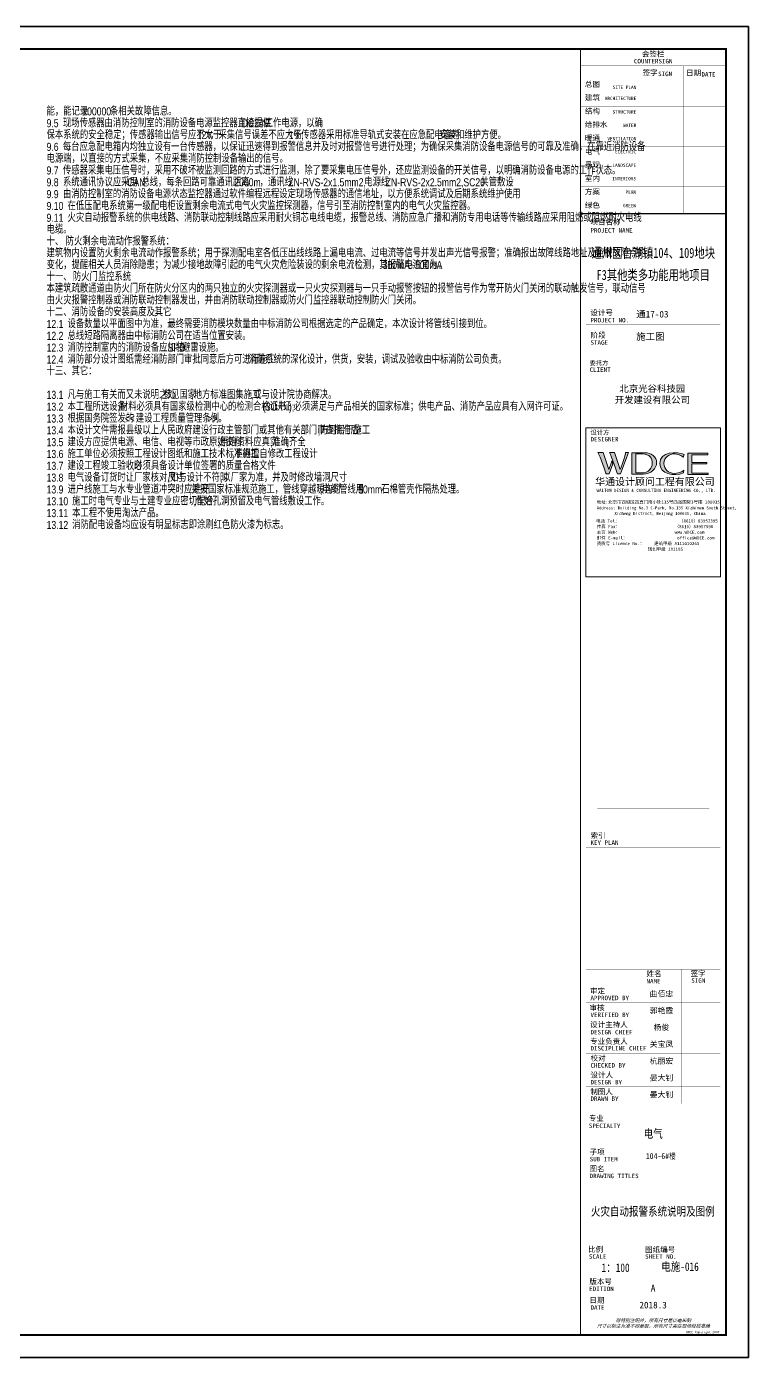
# Model space of a CAD drawing. Extents: x -54686 to 596156, y -555137 to 71395.
# Drawn here: x -2812 to 29414, y -411315 to -351915 of the extents above; entities that cross this region are included whole.
import ezdxf
from ezdxf.enums import TextEntityAlignment as Align

# ---------------------------------------------------------------- set-up
doc = ezdxf.new("R2010")
doc.units = 0
doc.header["$LTSCALE"] = 1000
doc.layers.get('0').update_dxf_attribs({"linetype": 'CONTINUOUS'})
doc.layers.get('Defpoints').update_dxf_attribs({"linetype": 'CONTINUOUS'})
for name, color, linetype in [('DIM-系统', 3, 'CONTINUOUS'), ('SHEET_TEXT', 7, 'CONTINUOUS'), ('TEL_TEXT', 3, 'CONTINUOUS'), ('TEL_TITLE', 6, 'CONTINUOUS')]:
    doc.layers.add(name, color=color, linetype=linetype)
doc.styles.add('_JD', font='ROS', dxfattribs={"width": 0.8, "bigfont": 'JD'})
doc.styles.add('H-图名', font='', dxfattribs={"width": 0.8, "height": 9})
doc.styles.add('hwxh', font='STXIHEI.TTF')
doc.styles.add('华文细黑', font='STXIHEI.TTF', dxfattribs={"height": 10})
doc.styles.get('H-图名').set_extended_font_data('SimSun')

# ---------------------------------------------------------------- blocks, each defined once
blk = doc.blocks.new('WDCE Copyright200X')
at = {"const_width": 0.016}
blk.add_lwpolyline([(-10.6, 1.26, 1), (-11.4, 1.26, 1)], format="xyb", close=True, dxfattribs=at)
at = {"style": '华文细黑'}
for s, p in [('WDCE ', (-11.46, 0.5)), ('     Copyright ', (-3.51, 0.5))]:
    blk.add_text(s, height=1, dxfattribs=at).set_placement(p, align=Align.BOTTOM_RIGHT)
blk.add_text('c', height=0.6, dxfattribs=at).set_placement((-11.04, 1.35), align=Align.MIDDLE_CENTER)
blk.add_attdef('200X', text='', height=1, dxfattribs=at).set_placement((-0.45, 0.5), align=Align.BOTTOM_RIGHT)
blk = doc.blocks.new('logo2')
h = blk.add_hatch(color=7)
h.paths.add_polyline_path([(19.02, -7.36), (15.84, -7.36), (15.84, -3.97), (18.97, -3.97), (18.97, -4.24), (16.46, -4.24), (16.46, -5.45), (18.81, -5.45), (18.81, -5.69), (16.47, -5.69), (16.47, -7.12), (19.02, -7.12)])
edge = h.paths.add_edge_path()
edge.add_spline(control_points=[(15.26, -4.21), (15.26, -4.21), (15.13, -4.65), (15.13, -4.65), (15.13, -4.65), (14.62, -4.1), (13.73, -4.1), (13.04, -4.1), (12.07, -4.54), (12.08, -5.62), (12.08, -6.49), (12.77, -7.16), (13.73, -7.17), (14.66, -7.17), (15.23, -6.68), (15.23, -6.68), (15.23, -6.68), (15.16, -7.11), (15.16, -7.11), (13.63, -7.7), (11.42, -7.29), (11.41, -5.64), (11.4, -3.72), (14.16, -3.66), (15.26, -4.21)], knot_values=[0, 0, 0, 0, 1, 1, 1, 2, 2, 2, 3, 3, 3, 4, 4, 4, 5, 5, 5, 6, 6, 6, 7, 7, 7, 8, 8, 8, 8], degree=3, periodic=0)
edge = h.paths.add_edge_path(flags=16)
edge.add_spline(control_points=[(10.23, -5.57), (10.23, -5.16), (10.12, -4.83), (9.9, -4.58), (9.63, -4.27), (9.23, -4.12), (8.69, -4.12), (8.69, -4.12), (7.64, -4.12), (7.64, -4.12), (7.64, -4.12), (7.64, -7.1), (7.64, -7.1), (7.64, -7.1), (8.66, -7.1), (8.66, -7.1), (9.13, -7.1), (9.52, -6.93), (9.82, -6.6), (10.09, -6.31), (10.23, -5.96), (10.23, -5.57)], knot_values=[0, 0, 0, 0, 1, 1, 1, 2, 2, 2, 3, 3, 3, 4, 4, 4, 5, 5, 5, 6, 6, 6, 7, 7, 7, 7], degree=3, periodic=0)
edge = h.paths.add_edge_path()
edge.add_spline(control_points=[(10.92, -5.51), (10.92, -5.96), (10.72, -6.37), (10.34, -6.72), (9.92, -7.1), (9.41, -7.29), (8.82, -7.29), (8.82, -7.29), (7.03, -7.29), (7.03, -7.29), (7.03, -7.29), (7.03, -3.92), (7.03, -3.92), (7.03, -3.92), (9.1, -3.92), (9.1, -3.92), (9.59, -3.92), (10.01, -4.06), (10.36, -4.34), (10.73, -4.64), (10.92, -5.03), (10.92, -5.51)], knot_values=[0, 0, 0, 0, 1, 1, 1, 2, 2, 2, 3, 3, 3, 4, 4, 4, 5, 5, 5, 6, 6, 6, 7, 7, 7, 7], degree=3, periodic=0)
at = {"lineweight": 0}
blk.add_lwpolyline([(19.02, -7.36), (15.84, -7.36), (15.84, -3.97), (18.97, -3.97), (18.97, -4.24), (16.46, -4.24), (16.46, -5.45), (18.81, -5.45), (18.81, -5.69), (16.47, -5.69), (16.47, -7.12), (19.02, -7.12), (19.02, -7.36)], dxfattribs=at)
for points, knots in [([(10.92, -5.51), (10.92, -5.96), (10.72, -6.37), (10.34, -6.72), (9.92, -7.1), (9.41, -7.29), (8.82, -7.29), (8.82, -7.29), (7.03, -7.29), (7.03, -7.29), (7.03, -7.29), (7.03, -3.92), (7.03, -3.92), (7.03, -3.92), (9.1, -3.92), (9.1, -3.92), (9.59, -3.92), (10.01, -4.06), (10.36, -4.34), (10.73, -4.64), (10.92, -5.03), (10.92, -5.51)], [0, 0, 0, 0, 1, 1, 1, 2, 2, 2, 3, 3, 3, 4, 4, 4, 5, 5, 5, 6, 6, 6, 7, 7, 7, 7]), ([(10.23, -5.57), (10.23, -5.16), (10.12, -4.83), (9.9, -4.58), (9.63, -4.27), (9.23, -4.12), (8.69, -4.12), (8.69, -4.12), (7.64, -4.12), (7.64, -4.12), (7.64, -4.12), (7.64, -7.1), (7.64, -7.1), (7.64, -7.1), (8.66, -7.1), (8.66, -7.1), (9.13, -7.1), (9.52, -6.93), (9.82, -6.6), (10.09, -6.31), (10.23, -5.96), (10.23, -5.57)], [0, 0, 0, 0, 1, 1, 1, 2, 2, 2, 3, 3, 3, 4, 4, 4, 5, 5, 5, 6, 6, 6, 7, 7, 7, 7]), ([(15.26, -4.21), (15.26, -4.21), (15.13, -4.65), (15.13, -4.65), (15.13, -4.65), (14.62, -4.1), (13.73, -4.1), (13.04, -4.1), (12.07, -4.54), (12.08, -5.62), (12.08, -6.49), (12.77, -7.16), (13.73, -7.17), (14.66, -7.17), (15.23, -6.68), (15.23, -6.68), (15.23, -6.68), (15.16, -7.11), (15.16, -7.11), (13.63, -7.7), (11.42, -7.29), (11.41, -5.64), (11.4, -3.72), (14.16, -3.66), (15.26, -4.21)], [0, 0, 0, 0, 1, 1, 1, 2, 2, 2, 3, 3, 3, 4, 4, 4, 5, 5, 5, 6, 6, 6, 7, 7, 7, 8, 8, 8, 8])]:
    blk.add_open_spline(points, degree=3, knots=knots, dxfattribs=at)
blk = doc.blocks.new('logo1')
h = blk.add_hatch(color=8)
edge = h.paths.add_edge_path()
edge.add_spline(control_points=[(3.86, -5.21), (3.63, -5.88), (3.39, -6.56), (3.39, -6.56), (3.39, -6.56), (2.5, -3.91), (2.5, -3.91), (2.5, -3.91), (1.8, -3.91), (1.69, -3.91), (2.02, -4.39), (2.95, -7.27), (2.95, -7.27), (2.95, -7.27), (3.44, -7.27), (3.44, -7.27), (3.44, -7.27), (4.03, -5.66), (4.03, -5.66), (4.03, -5.66), (3.86, -5.21), (3.86, -5.21)], knot_values=[0, 0, 0, 0, 1, 1, 1, 2, 2, 2, 3, 3, 3, 4, 4, 4, 5, 5, 5, 6, 6, 6, 7, 7, 7, 7], degree=3, periodic=0)
h = blk.add_hatch(color=7)
edge = h.paths.add_edge_path()
edge.add_spline(control_points=[(6.04, -3.91), (6.09, -4.1), (5.2, -6.56), (5.2, -6.56), (5.2, -6.56), (4.3, -3.91), (4.3, -3.91), (4.3, -3.91), (3.6, -3.91), (3.49, -3.91), (3.82, -4.39), (4.75, -7.27), (4.75, -7.27), (4.75, -7.27), (5.24, -7.27), (5.24, -7.27), (5.24, -7.27), (6.33, -4.3), (6.33, -4.3), (6.33, -4.3), (6.48, -3.91), (6.48, -3.91), (6.48, -3.91), (6.21, -3.91), (6.04, -3.91)], knot_values=[0, 0, 0, 0, 1, 1, 1, 2, 2, 2, 3, 3, 3, 4, 4, 4, 5, 5, 5, 6, 6, 6, 7, 7, 7, 8, 8, 8, 8], degree=3, periodic=0)
at = {"color": 8, "lineweight": 0}
blk.add_open_spline([(3.86, -5.21), (3.63, -5.88), (3.39, -6.56), (3.39, -6.56), (3.39, -6.56), (2.5, -3.91), (2.5, -3.91), (2.5, -3.91), (1.8, -3.91), (1.69, -3.91), (2.02, -4.39), (2.95, -7.27), (2.95, -7.27), (2.95, -7.27), (3.44, -7.27), (3.44, -7.27), (3.44, -7.27), (4.03, -5.66), (4.03, -5.66), (4.03, -5.66), (3.86, -5.21), (3.86, -5.21)], degree=3, knots=[0, 0, 0, 0, 1, 1, 1, 2, 2, 2, 3, 3, 3, 4, 4, 4, 5, 5, 5, 6, 6, 6, 7, 7, 7, 7], dxfattribs=at)
at = {"lineweight": 0}
blk.add_open_spline([(6.04, -3.91), (6.09, -4.1), (5.2, -6.56), (5.2, -6.56), (5.2, -6.56), (4.3, -3.91), (4.3, -3.91), (4.3, -3.91), (3.6, -3.91), (3.49, -3.91), (3.82, -4.39), (4.75, -7.27), (4.75, -7.27), (4.75, -7.27), (5.24, -7.27), (5.24, -7.27), (5.24, -7.27), (6.33, -4.3), (6.33, -4.3), (6.33, -4.3), (6.48, -3.91), (6.48, -3.91), (6.48, -3.91), (6.21, -3.91), (6.04, -3.91)], degree=3, knots=[0, 0, 0, 0, 1, 1, 1, 2, 2, 2, 3, 3, 3, 4, 4, 4, 5, 5, 5, 6, 6, 6, 7, 7, 7, 8, 8, 8, 8], dxfattribs=at)
blk.add_blockref('logo2', (0, 0))
blk = doc.blocks.new('时间-logo')
at = {"layer": 'Defpoints', "lineweight": 0}
blk.add_lwpolyline([(0, -23.46), (-21.17, -23.46), (-21.17, 0), (0, 0), (0, -23.46)], dxfattribs=at)
blk.add_blockref('logo1', (-20.97, 0))
at = {"style": 'hwxh'}
for s, height, p in [('华通设计顾问工程有限公司 ', 1.15, (-19.73, -9.05)), ('WALTON DESIGN & CONSULTING ENGINEERING CO., LTD.', 0.5, (-19.5, -10.1)), ('Address: Building No.3 C-Park, No.135 Xizhimen South Street, ', 0.47, (-19.48, -12.83)), ('地址:北京市西城区西直门南小街135号西派国际3号楼 100035', 0.5, (-19.48, -11.94)), ('电话 Tel：                        （8610）83957395 ', 0.5, (-19.56, -14.91)), ('Xicheng District, Beijing 100035, China ', 0.47, (-16.69, -13.72)), ('传真 Fax：                      （8610）83957590 ', 0.5, (-19.48, -15.8)), ('主页 Web：                      www.WDCE.com ', 0.5, (-19.48, -16.69)), ('资质号 Licence No.：    建筑甲级 A111010265 ', 0.5, (-19.48, -18.47)), ('邮件 E-mail：                    office@WDCE.com ', 0.5, (-19.48, -17.58)), ('   规划甲级 101195', 0.5, (-12.6, -19.36))]:
    blk.add_text(s, height=height, dxfattribs=at).set_placement(p)
blk = doc.blocks.new('SDG AETH AE5H')
at = {"layer": 'DIM-系统'}
blk.add_lwpolyline([(-54686, 13482), (29414, 13482), (29414, -45918), (-54686, -45918)], close=True, dxfattribs=at)

msp = doc.modelspace()

# ---------------------------------------------------------------- linework, layer by layer
at = {"const_width": 50}
for points in [[(21914, -352915), (21914, -360265), (28414, -360265), (28414, -352915)], [(21914, -410315), (28414, -410315), (28414, -360265), (21914, -360265)]]:
    msp.add_lwpolyline(points, close=True, dxfattribs=at)
at = {"const_width": 5}
for points in [[(21914, -353665), (28414, -353665)], [(24499, -353665), (24499, -360265)], [(26504, -353665), (26504, -360265)], [(21914, -354265), (28414, -354265)], [(21914, -354865), (28414, -354865)], [(21914, -355465), (28414, -355465)], [(21914, -356065), (28414, -356065)], [(21914, -356665), (28414, -356665)], [(21914, -357265), (28414, -357265)], [(21914, -357865), (28414, -357865)], [(21914, -358465), (28414, -358465)], [(21914, -359065), (28414, -359065)], [(21914, -359065), (28414, -359065)], [(21914, -359665), (28414, -359665)], [(21914, -360265), (28414, -360265)], [(22164, -365228), (28164, -365228)], [(22164, -366228), (28164, -366228)], [(28164, -369529), (28164, -366703), (22164, -366703), (22164, -369529)], [(22164, -369529), (28164, -369529)], [(22164, -369823), (22164, -387532)], [(22164, -369823), (28164, -369823)], [(22164, -387532), (28164, -387532), (28164, -369823)], [(22664, -376479), (27664, -376479)], [(22664, -381432), (27664, -381432)], [(22664, -386829), (27664, -386829)], [(22164, -387532), (28164, -387532)], [(22164, -388541), (28164, -388541)], [(22164, -399988), (28164, -399988), (28164, -393988), (22164, -393988), (22164, -399988)], [(24664, -393988), (24664, -399988)], [(26414, -393988), (26414, -399988)], [(22164, -394738), (28164, -394738)], [(22164, -395488), (28164, -395488)], [(22164, -396238), (28164, -396238)], [(22164, -396988), (28164, -396988)], [(22164, -397738), (28164, -397738)], [(22164, -398488), (28164, -398488)], [(22164, -399238), (28164, -399238)], [(22164, -400465), (28164, -400465), (28164, -409315), (22164, -409315), (22164, -400465)], [(22164, -401965), (28164, -401965)], [(22164, -402715), (28164, -402715)], [(22164, -406315), (28164, -406315)], [(24664, -406315), (24664, -407715)], [(22164, -407715), (28164, -407715)], [(22164, -408515), (28164, -408515)]]:
    msp.add_lwpolyline(points, dxfattribs=at)
at = {"layer": 'TEL_TITLE', "color": 6}
msp.add_lwpolyline([(-54686, -411315), (29414, -411315), (29414, -351915), (-54686, -351915)], close=True, dxfattribs=at)
at = {"layer": 'TEL_TITLE', "color": 6, "const_width": 100}
msp.add_lwpolyline([(-52186, -410315), (28414, -410315), (28414, -352915), (-52186, -352915)], close=True, dxfattribs=at)

# ---------------------------------------------------------------- block references
at = {"ltscale": 0.001, "xscale": 283.4689937531525, "yscale": 283.4689937531525, "zscale": 283.4689937531525}
msp.add_blockref('时间-logo', (28164, -369823), dxfattribs=at)
at = {"xscale": 100, "yscale": 100, "zscale": 100}
msp.add_blockref('WDCE Copyright200X', (28164, -410315), dxfattribs=at).add_auto_attribs({'200X': '2007'})
at = {"layer": 'DIM-系统'}
msp.add_blockref('SDG AETH AE5H', (0, -365397), dxfattribs=at)

# ---------------------------------------------------------------- texts
at = {"style": '华文细黑'}
for s, height, p in [('COUNTERSIGN', 200, (25164, -353355)), ('会签栏', 240, (25164, -353015))]:
    msp.add_text(s, height=height, dxfattribs=at).set_placement(p, align=Align.TOP_CENTER)
for s, height, p in [('签字', 240, (24691, -353851)), ('SIGN', 200, (25382, -353926)), ('日期', 240, (26634, -353857)), ('DATE', 200, (27318, -353945)), ('总图', 240, (22114, -354365)), ('建筑', 240, (22114, -354965)), ('结构', 240, (22114, -355565)), ('给排水', 240, (22114, -356165)), ('暖通', 240, (22114, -356765)), ('电气', 240, (22114, -357365)), ('景观', 240, (22114, -357965)), ('室内', 240, (22114, -358565)), ('方案', 240, (22114, -359165)), ('绿色', 240, (22114, -359765)), ('项目名称', 240, (22364, -360514)), ('PROJECT NAME', 200, (22364, -360907)), ('设计号', 240, (22359, -364567)), ('PROJECT NO.', 200, (22364, -364918)), ('阶段', 240, (22364, -365568)), ('STAGE', 200, (22364, -365918)), ('委托方', 200, (22324, -366829)), ('CLIENT', 200, (22324, -367129)), ('设计方', 200, (22364, -369931)), ('DESIGNER', 200, (22364, -370231)), ('索引', 240, (22364, -387901)), ('KEY PLAN', 200, (22364, -388241)), ('姓名', 240, (24863, -394067)), ('签字', 240, (26833, -394058)), ('SIGN', 200, (26864, -394395)), ('审定', 240, (22341, -394834)), ('NAME', 200, (24864, -394419)), ('审核', 240, (22318, -395585)), ('APPROVED BY', 200, (22364, -395170)), ('VERIFIED BY', 200, (22364, -395923)), ('设计主持人', 240, (22346, -396338)), ('DESIGN CHIEF', 200, (22364, -396696)), ('专业负责人', 240, (22347, -397088)), ('校对', 240, (22364, -397838)), ('DISCIPLINE CHIEF', 200, (22364, -397416)), ('CHECKED BY', 200, (22364, -398178)), ('设计人', 240, (22364, -398588)), ('DESIGN BY', 200, (22364, -398931)), ('制图人', 240, (22353, -399338)), ('DRAWN BY', 200, (22364, -399665)), ('SPECIALTY', 200, (22291, -400877)), ('专业', 240, (22291, -400522)), ('子项', 240, (22326, -402023)), ('SUB ITEM', 200, (22326, -402365)), ('DRAWING TITLES', 200, (22323, -403115)), ('图名', 240, (22323, -402774)), ('比例', 240, (22258, -406372)), ('SCALE', 200, (22295, -406715)), ('SHEET NO.', 200, (24803, -406715)), ('图纸编号', 240, (24803, -406382)), ('版本号', 240, (22313, -407812)), ('EDITION', 200, (22307, -408154)), ('日期', 240, (22313, -408646)), ('DATE', 200, (22364, -408988))]:
    msp.add_text(s, height=height, dxfattribs=at).set_placement(p, align=Align.TOP_LEFT)
for s, p in [('SITE PLAN', (24408, -354545)), ('ARCHITECTURE', (24408, -355045)), ('STRUCTURE', (24408, -355645)), ('WATER', (24408, -356245)), ('VENTILATION', (24408, -356845)), ('ELECTRIC', (24399, -357426)), ('LANDSCAPE', (24399, -358026)), ('INTERIORS', (24399, -358626)), ('PLAN', (24399, -359226)), ('GREEN', (24399, -359826))]:
    msp.add_text(s, height=150, dxfattribs=at).set_placement(p, align=Align.TOP_RIGHT)
at = {"color": 4, "style": '华文细黑', "width": 0.75}
for s, p in [('通州区台湖镇104、109地块', (25164, -362237)), ('F3其他类多功能用地项目', (25164, -363224))]:
    msp.add_text(s, height=450, dxfattribs=at).set_placement(p, align=Align.CENTER)
at = {"color": 4, "style": '华文细黑'}
for s, p in [('A', (25160, -408374)), ('2018.3', (25160, -409130))]:
    msp.add_text(s, height=300, dxfattribs=at).set_placement(p, align=Align.CENTER)
at = {"style": '华文细黑', "oblique": 20}
for s, p in [('尺寸以标注为准不得量取，所有尺寸需在现场校核准确', (25164, -409915)), ('除特别注明外，所有尺寸是以毫米制', (25164, -409665))]:
    msp.add_text(s, height=150, dxfattribs=at).set_placement(p, align=Align.MIDDLE_CENTER)
at = {"color": 4, "ltscale": 0.001, "char_height": 300, "width": 5848.95, "style": '华文细黑'}
for s, insert, attachment_point in [('通17-03', (24407, -364764), 4), ('施工图', (24407, -365764), 4), ('北京光谷科技园\\P开发建设有限公司', (25124, -368344), 5)]:
    msp.add_mtext(s, dxfattribs=dict(at, insert=insert, attachment_point=attachment_point))
at = {"layer": 'SHEET_TEXT', "style": '华文细黑'}
for tag, p in [('曲佰忠', (25532, -394960)), ('郭艳霞', (25532, -395710)), ('杨俊', (25532, -396460)), ('关宝凤', (25532, -397210)), ('杭丽宏', (25532, -397960)), ('晏大钊', (25532, -398710)), ('晏大钊', (25532, -399460))]:
    msp.add_attdef(tag, text='', height=250, dxfattribs=at).set_placement(p, align=Align.TOP_CENTER)
at = {"layer": 'TEL_TEXT', "width": 0.8}
for s, height, style, p in [('能，能记录', 357.2, '_JD', (-1920, -355878)), ('100000', 360, '_JD', (-324, -355878)), ('条相关故障信息。', 357.2, '_JD', (910, -355878)), ('9.5', 360, '_JD', (-1920, -356406)), ('现场传感器由消防控制室的消防设备电源监控器直接提供', 357.21, '_JD', (-1190, -356406)), ('DC24V', 360, '_JD', (6792, -356406)), ('工作电源，以确', 357.2, '_JD', (7820, -356406)), ('保本系统的安全稳定；传感器输出信号应不大于', 357.21, '_JD', (-1920, -356934)), ('12V', 360, '_JD', (4784, -356934)), ('，采集信号误差不应大于', 357.21, '_JD', (5381, -356934)), ('1%%%;', 360, '_JD', (8893, -356934)), ('传感器采用标准导轨式安装在应急配电箱内', 357.21, '_JD', (9448, -356934)), (',', 360, '_JD', (15514, -356934)), ('安装和维护方便。', 357.2, '_JD', (15617, -356934)), ('9.6', 360, '_JD', (-1920, -357462)), ('每台应急配电箱内均独立设有一台传感器，以保证迅速得到报警信息并及时对报警信号进行处理；为确保采集消防设备电源信号的可靠及准确，在靠近消防设备', 357.21, '_JD', (-1190, -357462)), ('9.7', 360, '_JD', (-1920, -358515)), ('电源端，以直接的方式采集，不应采集消防控制设备输出的信号。', 357.21, '_JD', (-1920, -357987)), ('传感器采集电压信号时，采用不破坏被监测回路的方式进行监测，除了要采集电压信号外，还应监测设备的开关信号，以明确消防设备电源的工作状态。', 357.21, '_JD', (-1190, -358515)), ('9.8', 360, '_JD', (-1920, -359043)), ('系统通讯协议应采用', 357.2, '_JD', (-1190, -359043)), ('CAN', 360, '_JD', (1683, -359043)), ('总线，每条回路可靠通讯距离', 357.21, '_JD', (2311, -359043)), ('2000m', 360, '_JD', (6461, -359043)), ('，通讯线', 357.2, '_JD', (7593, -359043)), ('ZN-RVS-2x1.5mm2,', 360, '_JD', (8870, -359043)), ('电源线', 357.2, '_JD', (12264, -359043)), ('ZN-RVS-2x2.5mm2,SC20', 360, '_JD', (13222, -359043)), ('共管敷设', 357.2, '_JD', (17449, -359043)), ('9.9', 360, '_JD', (-1920, -359571)), ('由消防控制室的消防设备电源状态监控器通过软件编程远程设定现场传感器的通信地址，以方便系统调试及后期系统维护使用', 357.21, '_JD', (-1190, -359571)), ('.', 360, '_JD', (18726, -359043)), ('9.10', 360, '_JD', (-1920, -360099)), ('在低压配电系统第一级配电柜设置剩余电流式电气火灾监控探测器，信号引至消防控制室内的电气火灾监控器。', 357.21, '_JD', (-984, -360099)), ('9.11', 360, '_JD', (-1920, -360627)), ('火灾自动报警系统的供电线路、消防联动控制线路应采用耐火铜芯电线电缆，报警总线、消防应急广播和消防专用电话等传输线路应采用阻燃或阻燃耐火电线', 357.21, '_JD', (-984, -360627)), ('电缆。', 357.2, '_JD', (-1920, -361152)), ('十、', 357.2, '_JD', (-1920, -361680)), ('防火剩余电流动作报警系统：', 357.21, '_JD', (-1066, -361680)), ('建筑物内设置防火剩余电流动作报警系统；用于探测配电室各低压出线线路上漏电电流、过电流等信号并发出声光信号报警；准确报出故障线路地址及监视故障点的', 357.21, '_JD', (-1920, -362205)), ('变化，提醒相关人员消除隐患；为减少接地故障引起的电气火灾危险装设的剩余电流检测，其报警电流宜为', 357.21, '_JD', (-1920, -362733)), ('十一、', 357.2, '_JD', (-1920, -363261)), ('防火门监控系统', 357.2, '_JD', (-746, -363261)), ('300mA~500mA', 360, '_JD', (13085, -362733)), ('。', 357, '_JD', (15574, -362733)), ('本建筑疏散通道由防火门所在防火分区内的两只独立的火灾探测器或一只火灾探测器与一只手动报警按钮的报警信号作为常开防火门关闭的联动触发信号，联动信号', 357.21, '_JD', (-1920, -363786)), (':', 360, '_JD', (1488, -363261)), ('由火灾报警控制器或消防联动控制器发出，并由消防联动控制器或防火门监控器联动控制防火门关闭。', 357.21, '_JD', (-1920, -364312)), ('十二、消防设备的安装高度及其它', 357.21, '_JD', (-1920, -364840)), (':', 360, '_JD', (2869, -364840)), ('12.1', 360, '_JD', (-1920, -365368)), ('设备数量以平面图中为准，最终需要消防模块数量由中标消防公司根据选定的产品确定，本次设计将管线引接到位。', 357.21, '_JD', (-984, -365368)), ('12.2', 360, '_JD', (-1920, -365896)), ('总线短路隔离器由中标消防公司在适当位置安装。', 357.21, '_JD', (-984, -365896)), ('12.3', 360, '_JD', (-1920, -366424)), ('消防控制室内的消防设备应加装', 357.21, '_JD', (-984, -366424)), ('SPD', 360, '_JD', (3485, -366424)), ('避雷设施。', 357.2, '_JD', (4123, -366424)), ('十三、其它：', 357.2, '_JD', (-1920, -367477)), ('12.4', 360, '_JD', (-1920, -366952)), ('消防部分设计图纸需经消防部门审批同意后方可进行施工', 357.21, '_JD', (-984, -366952)), ('.', 360, '_JD', (6997, -366952)), ('消防系统的深化设计，供货，安装，调试及验收由中标消防公司负责。', 357.21, '_JD', (7100, -366952)), ('13.1', 360, '_JD', (-1920, -368530)), ('凡与施工有关而又未说明之处', 357.21, '_JD', (-984, -368530)), ('参见国家', 357.2, '_JD', (3269, -368530)), ('地方标准图集施工', 357.2, '_JD', (4649, -368530)), ('或与设计院协商解决。', 357.2, '_JD', (7306, -368530)), ('13.2', 360, '_JD', (-1920, -369058)), ('本工程所选设备', 357.2, '_JD', (-984, -369058)), ('材料必须具有国家级检测中心的检测合格证书', 357.21, '_JD', (1353, -369058)), (',', 360, '_JD', (3166, -368530)), (',', 360, '_JD', (4546, -368530)), (',', 360, '_JD', (7203, -368530)), ('(3C', 360, '_JD', (7739, -369058)), ('认证', 357.2, '_JD', (8261, -369058)), (');', 360, '_JD', (8900, -369058)), ('必须满足与产品相关的国家标准；供电产品、消防产品应具有入网许可证。', 357.21, '_JD', (9103, -369058)), ('13.3', 360, '_JD', (-1920, -369586)), ('根据国务院签发的', 357.2, '_JD', (-984, -369586)), (',', 360, '_JD', (1251, -369058)), ('<<', 360, '_JD', (1570, -369586)), ('建设工程质量管理条例', 357.2, '_JD', (2064, -369586)), ('>>', 360, '_JD', (5256, -369586)), ('。', 357, '_JD', (5750, -369586)), ('13.4', 360, '_JD', (-1920, -370114)), ('本设计文件需报县级以上人民政府建设行政主管部门或其他有关部门审查批准后', 357.21, '_JD', (-984, -370114)), (',', 360, '_JD', (10190, -370114)), ('方可用于施工', 357.2, '_JD', (10293, -370114)), ('13.5', 360, '_JD', (-1920, -370642)), ('建设方应提供电源、电信、电视等市政原始资料', 357.21, '_JD', (-984, -370642)), (',', 360, '_JD', (5720, -370642)), ('原始资料应真实', 357.2, '_JD', (5823, -370642)), (',', 360, '_JD', (8058, -370642)), ('准确', 357.2, '_JD', (8161, -370642)), (',', 360, '_JD', (8799, -370642)), ('齐全', 357.2, '_JD', (8902, -370642)), ('.', 360, '_JD', (9541, -370642)), ('13.6', 360, '_JD', (-1920, -371170)), ('施工单位必须按照工程设计图纸和施工技术标准施工', 357.21, '_JD', (-984, -371170)), (',', 360, '_JD', (6359, -371170)), ('不得擅自修改工程设计', 357.2, '_JD', (6462, -371170)), ('.', 360, '_JD', (9654, -371170)), ('13.7', 360, '_JD', (-1920, -371698)), ('建设工程竣工验收时', 357.2, '_JD', (-984, -371698)), ('电气设备订货时让厂家核对尺寸', 357.21, '_JD', (-984, -372226)), (',', 360, '_JD', (1889, -371698)), ('必须具备设计单位签署的质量合格文件', 357.21, '_JD', (1992, -371698)), ('如与设计不符时', 357.2, '_JD', (3588, -372226)), ('以厂家为准，并及时修改墙洞尺寸', 357.21, '_JD', (5926, -372226)), ('.', 360, '_JD', (7419, -371698)), ('13.8', 360, '_JD', (-1920, -372226)), ('13.9', 360, '_JD', (-1920, -372754)), ('进户线施工与水专业管道冲突时应避开', 357.21, '_JD', (-984, -372754)), (',', 360, '_JD', (3485, -372226)), ('并按国家标准规范施工，管线穿越暖沟时', 357.21, '_JD', (4546, -372754)), (',', 360, '_JD', (5823, -372226)), ('电缆管线用', 357.2, '_JD', (10396, -372754)), ('.', 360, '_JD', (10715, -372226)), ('50mm', 360, '_JD', (11992, -372754)), ('石棉管壳作隔热处理。', 357.2, '_JD', (13020, -372754)), ('13.10', 360, '_JD', (-1920, -373282)), ('施工时电气专业与土建专业应密切配合', 357.21, '_JD', (-778, -373282)), (',', 360, '_JD', (4443, -372754)), ('作好孔洞预留及电气管线敷设工作。', 357.21, '_JD', (4752, -373282)), (',', 360, '_JD', (10293, -372754)), ('13.11', 360, '_JD', (-1920, -373810)), ('本工程不使用淘汰产品。', 357.21, '_JD', (-778, -373810)), (',', 360, '_JD', (4649, -373282)), ('13.12', 360, '_JD', (-1920, -374338)), ('消防配电设备均应设有明显标志即涂刷红色防火漆为标志。', 357.21, '_JD', (-778, -374338)), ('电气', 379.7, 'H-图名', (24737, -401520)), ('104-6#楼', 265.8, 'H-图名', (24833, -402463)), ('火灾自动报警系统说明及图例', 379.75, 'H-图名', (22381, -404991)), ('1：100', 379.7, 'H-图名', (22858, -407502)), ('电施-016', 379.7, 'H-图名', (25522, -407455))]:
    msp.add_text(s, height=height, dxfattribs=dict(at, style=style)).set_placement(p)

doc.saveas('drawing.dxf')
